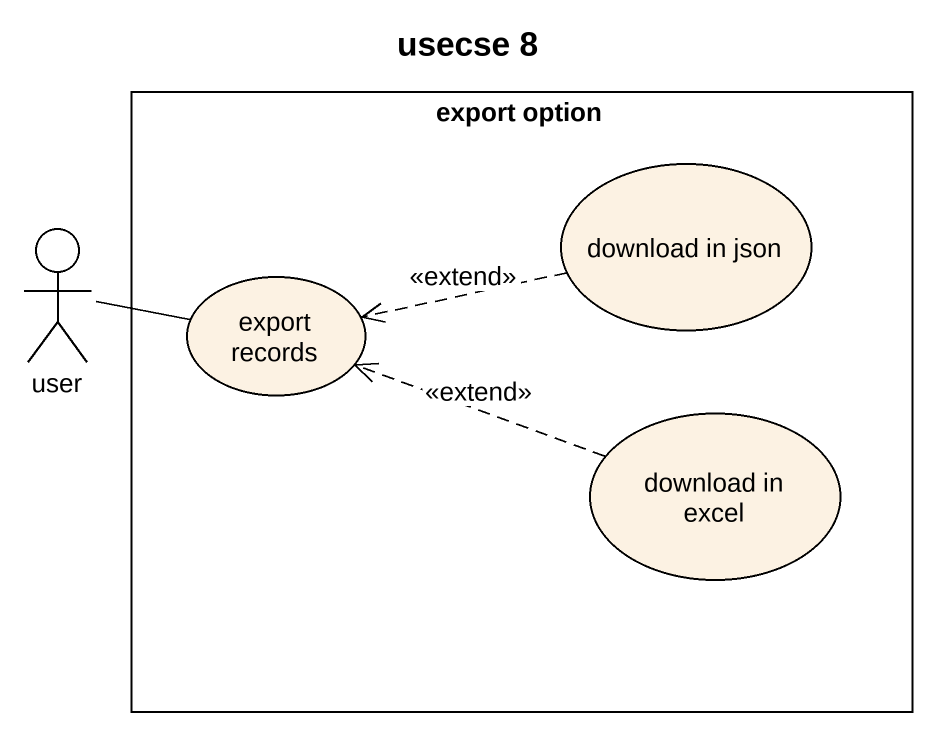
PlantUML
@startuml
title usecse 8
rectangle "export option" as export_option {
  usecase "download in json" as download_in_json
  usecase "export records" as export_records
  usecase "download in excel" as download_in_excel
}
actor user
download_in_json .left.> export_records : <<extend>>
user -right- export_records
download_in_excel .left.> export_records : <<extend>>
@enduml
